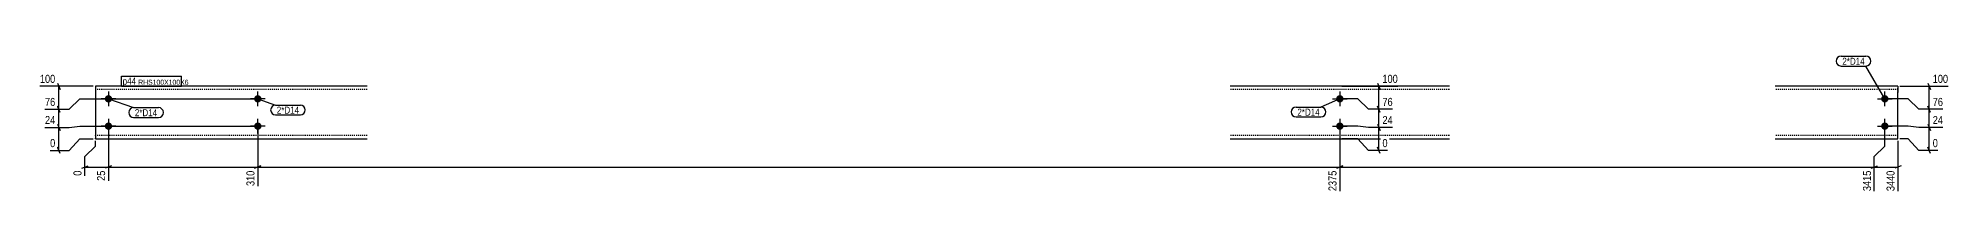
# Model space of a CAD drawing. Header units: millimetres. Extents: x 9 to 13329, y 0 to 269.
# Drawn here: x 9 to 3657, y 9 to 269 of the extents above; entities that cross this region are included whole.
import ezdxf

# ---------------------------------------------------------------- set-up
doc = ezdxf.new("R2010")
doc.units = ezdxf.units.MM
doc.linetypes.add('DXK_LINE_DOT2', pattern=[3.9198, 1.9599, -1.9599])
for name, color, linetype in [('MÅLSÆTNING', 7, 'Continuous'), ('STÅL', 7, 'Continuous'), ('TEKST', 7, 'Continuous')]:
    doc.layers.add(name, color=color, linetype=linetype)
doc.styles.add('Arial Narrow', font='ARIALN.TTF', dxfattribs={"height": 0.2})

msp = doc.modelspace()

# ---------------------------------------------------------------- hatches: boundary and pattern name
at = {"layer": 'STÅL', "linetype": 'Continuous'}
for points in [[(142.8, 180.8, -1), (142.8, 194.8, -1)], [(427.8, 180.8, -1), (427.8, 194.8, -1)], [(2492.8, 194.8, -1), (2492.8, 180.8, -1)], [(3532.8, 194.8, -1), (3532.8, 180.8, -1)], [(142.8, 128.8, -1), (142.8, 142.8, -1)], [(427.8, 128.8, -1), (427.8, 142.8, -1)], [(2492.8, 142.8, -1), (2492.8, 128.8, -1)], [(3532.8, 142.8, -1), (3532.8, 128.8, -1)]]:
    msp.add_hatch(color=3, dxfattribs=at).paths.add_polyline_path(points)

# ---------------------------------------------------------------- linework, layer by layer
at = {"layer": 'MÅLSÆTNING', "color": 7, "linetype": 'Continuous'}
for p, q in [((113.8, 211.8), (12, 211.8)), ((45.6, 217.8), (50.5, 205.8)), ((48, 167.8), (48, 211.8)), ((68, 167.8), (88, 187.8)), ((68, 167.8), (88, 187.8)), ((88, 187.8), (423.8, 187.8)), ((88, 187.8), (423.8, 187.8)), ((2496.8, 211.8), (2603.3, 211.8)), ((2527.3, 187.8), (2496.8, 187.8)), ((2527.3, 187.8), (2496.8, 187.8)), ((2547.3, 167.8), (2527.3, 187.8)), ((2547.3, 167.8), (2527.3, 187.8)), ((2564.9, 217.8), (2569.7, 205.8)), ((2567.3, 167.8), (2567.3, 211.8)), ((3577.5, 187.8), (3536.8, 187.8)), ((3577.5, 187.8), (3536.8, 187.8)), ((3561.8, 211.8), (3653.6, 211.8)), ((3597.5, 167.8), (3577.5, 187.8)), ((3597.5, 167.8), (3577.5, 187.8)), ((3615.1, 217.8), (3619.9, 205.8)), ((3617.5, 167.8), (3617.5, 211.8)), ((21.7, 167.8), (68, 167.8)), ((21.7, 167.8), (68, 167.8)), ((50.5, 161.8), (45.6, 173.8)), ((50.5, 161.8), (45.6, 173.8)), ((48, 133.4), (48, 167.8)), ((2593.6, 167.8), (2547.3, 167.8)), ((2593.6, 167.8), (2547.3, 167.8)), ((2569.7, 161.8), (2564.9, 173.8)), ((2569.7, 161.8), (2564.9, 173.8)), ((2567.3, 133.4), (2567.3, 167.8)), ((3643.8, 167.8), (3597.5, 167.8)), ((3643.8, 167.8), (3597.5, 167.8)), ((3619.9, 161.8), (3615.1, 173.8)), ((3619.9, 161.8), (3615.1, 173.8)), ((3617.5, 133.4), (3617.5, 167.8)), ((21.7, 133.4), (68, 133.4)), ((21.7, 133.4), (68, 133.4)), ((45.6, 139.4), (50.5, 127.4)), ((45.6, 139.4), (50.5, 127.4)), ((48, 89.4), (48, 133.4)), ((68, 133.4), (88, 135.8)), ((68, 133.4), (88, 135.8)), ((68, 89.4), (88, 111.8)), ((88, 135.8), (423.8, 135.8)), ((88, 135.8), (423.8, 135.8)), ((88, 111.8), (113.8, 111.8)), ((142.8, 131.8), (142.8, 31.5)), ((142.8, 131.8), (142.8, 31.5)), ((427.8, 131.8), (427.8, 21.7)), ((427.8, 131.8), (427.8, 21.7)), ((2492.8, 131.8), (2492.8, 12)), ((2492.8, 131.8), (2492.8, 12)), ((2527.3, 135.8), (2496.8, 135.8)), ((2527.3, 135.8), (2496.8, 135.8)), ((2527.3, 111.8), (2496.8, 111.8)), ((2547.3, 133.4), (2527.3, 135.8)), ((2547.3, 133.4), (2527.3, 135.8)), ((2547.3, 89.4), (2527.3, 111.8)), ((2593.6, 133.4), (2547.3, 133.4)), ((2593.6, 133.4), (2547.3, 133.4)), ((2564.9, 139.4), (2569.7, 127.4)), ((2564.9, 139.4), (2569.7, 127.4)), ((2567.3, 89.4), (2567.3, 133.4)), ((3532.8, 97.8), (3532.8, 131.8)), ((3532.8, 97.8), (3532.8, 131.8)), ((3577.5, 135.8), (3536.8, 135.8)), ((3577.5, 135.8), (3536.8, 135.8)), ((3577.5, 111.8), (3561.8, 111.8)), ((3597.5, 133.4), (3577.5, 135.8)), ((3597.5, 133.4), (3577.5, 135.8)), ((3597.5, 89.4), (3577.5, 111.8)), ((3643.8, 133.4), (3597.5, 133.4)), ((3643.8, 133.4), (3597.5, 133.4)), ((3615.1, 139.4), (3619.9, 127.4)), ((3615.1, 139.4), (3619.9, 127.4)), ((3617.5, 89.4), (3617.5, 133.4)), ((31.5, 89.4), (68, 89.4)), ((50.5, 83.4), (45.6, 95.4)), ((97.8, 77.8), (117.8, 97.8)), ((97.8, 41.3), (97.8, 77.8)), ((117.8, 97.8), (117.8, 107.8)), ((2583.8, 89.4), (2547.3, 89.4)), ((2569.7, 83.4), (2564.9, 95.4)), ((3512.8, 77.8), (3532.8, 97.8)), ((3512.8, 77.8), (3532.8, 97.8)), ((3512.8, 12), (3512.8, 77.8)), ((3512.8, 12), (3512.8, 77.8)), ((3557.8, 107.8), (3557.8, 12)), ((3634.1, 89.4), (3597.5, 89.4)), ((3619.9, 83.4), (3615.1, 95.4)), ((91.8, 55.4), (103.8, 60.2)), ((97.8, 57.8), (142.8, 57.8)), ((148.8, 60.2), (136.8, 55.4)), ((148.8, 60.2), (136.8, 55.4)), ((142.8, 57.8), (427.8, 57.8)), ((433.8, 60.2), (421.8, 55.4)), ((421.8, 55.4), (433.8, 60.2)), ((427.8, 57.8), (2492.8, 57.8)), ((2498.8, 60.2), (2486.8, 55.4)), ((2486.8, 55.4), (2498.8, 60.2)), ((2492.8, 57.8), (3512.8, 57.8)), ((3506.8, 55.4), (3518.8, 60.2)), ((3512.8, 57.8), (3557.8, 57.8)), ((3563.8, 60.2), (3551.8, 55.4))]:
    msp.add_line(p, q, dxfattribs=at)
at = {"layer": 'STÅL', "color": 2, "linetype": 'Continuous'}
for p, q in [((636.8, 211.8), (117.8, 211.8)), ((117.8, 211.8), (117.8, 112.7)), ((2701.8, 211.8), (2283.8, 211.8)), ((3557.8, 211.8), (3323.8, 211.8)), ((3557.8, 211.8), (3557.8, 210.9)), ((3557.8, 210.9), (3557.8, 199.8)), ((3557.8, 111.8), (3557.8, 199.8)), ((117.8, 111.8), (117.8, 112.7)), ((117.8, 111.8), (636.8, 111.8)), ((2283.8, 111.8), (2701.8, 111.8)), ((3323.8, 111.8), (3557.8, 111.8))]:
    msp.add_line(p, q, dxfattribs=at)
at = {"layer": 'STÅL', "color": 7, "linetype": 'DXK_LINE_DOT2'}
for p, q in [((636.8, 205.8), (117.8, 205.8)), ((2701.8, 205.8), (2283.8, 205.8)), ((3557.8, 205.8), (3323.8, 205.8)), ((3557.8, 199.8), (3557.8, 208.3)), ((117.8, 117.8), (117.8, 118.3)), ((636.8, 117.8), (117.8, 117.8)), ((2701.8, 117.8), (2283.8, 117.8)), ((3557.8, 117.8), (3323.8, 117.8)), ((3557.8, 117.8), (3557.8, 118.3))]:
    msp.add_line(p, q, dxfattribs=at)
at = {"layer": 'STÅL', "color": 3, "linetype": 'Continuous'}
for p, q in [((156.8, 187.8), (128.8, 187.8)), ((142.8, 201.8), (142.8, 173.8)), ((441.8, 187.8), (413.8, 187.8)), ((427.8, 173.8), (427.8, 201.8)), ((2478.8, 187.8), (2506.8, 187.8)), ((2492.8, 201.8), (2492.8, 173.8)), ((3518.8, 187.8), (3546.8, 187.8)), ((3532.8, 173.8), (3532.8, 201.8)), ((142.8, 149.8), (142.8, 121.8)), ((427.8, 121.8), (427.8, 149.8)), ((2492.8, 149.8), (2492.8, 121.8)), ((3532.8, 121.8), (3532.8, 149.8)), ((156.8, 135.8), (128.8, 135.8)), ((441.8, 135.8), (413.8, 135.8)), ((2478.8, 135.8), (2506.8, 135.8)), ((3518.8, 135.8), (3546.8, 135.8))]:
    msp.add_line(p, q, dxfattribs=at)

# ---------------------------------------------------------------- wipeouts: each hides what was drawn before it
at = {"color": 0}
for points in [[(3494.4, 252.6), (3494.4, 266.6), (3451.8, 266.6), (3451.8, 252.6)], [(235.9, 154.7), (235.9, 168.7), (193.2, 168.7), (193.2, 154.7)], [(506.7, 159.5), (506.7, 173.5), (464.1, 173.5), (464.1, 159.5)], [(2454.4, 155.7), (2454.4, 169.7), (2411.8, 169.7), (2411.8, 155.7)]]:
    msp.add_wipeout(points, dxfattribs=at).dxf.layer = 'TEKST'

# ---------------------------------------------------------------- next in the draw order: wipeouts: each hides what was drawn before it
at = {"color": 0, "linetype": 'Continuous'}
for points in [[(44.4, 215), (44.4, 237.4), (8.8, 237.4), (8.8, 215)], [(2606.5, 215), (2606.5, 237.4), (2570.9, 237.4), (2570.9, 215)], [(3656.8, 215), (3656.8, 237.4), (3621.1, 237.4), (3621.1, 215)], [(44.4, 171), (44.4, 193.4), (18.5, 193.4), (18.5, 171)], [(2596.8, 171), (2596.8, 193.4), (2570.9, 193.4), (2570.9, 171)], [(3647, 171), (3647, 193.4), (3621.1, 193.4), (3621.1, 171)], [(44.4, 92.6), (44.4, 115), (28.3, 115), (28.3, 92.6)], [(2587, 92.6), (2587, 115), (2570.9, 115), (2570.9, 92.6)], [(3637.3, 92.6), (3637.3, 115), (3621.1, 115), (3621.1, 92.6)], [(94.6, 54.2), (72.2, 54.2), (72.2, 38), (94.6, 38)], [(139.6, 54.2), (117.2, 54.2), (117.2, 28.3), (139.6, 28.3)], [(424.6, 54.2), (402.2, 54.2), (402.2, 18.5), (424.6, 18.5)], [(2489.6, 54.2), (2467.2, 54.2), (2467.2, 8.8), (2489.6, 8.8)], [(3554.6, 54.2), (3532.2, 54.2), (3532.2, 8.8), (3554.6, 8.8)]]:
    msp.add_wipeout(points, dxfattribs=at).dxf.layer = 'MÅLSÆTNING'
at = {"color": 0}
for points in [[(3494.4, 252.6), (3494.4, 266.6), (3451.8, 266.6), (3451.8, 252.6)], [(195.4, 214.6), (195.4, 228.6), (169.8, 228.6), (169.8, 214.6)], [(235.9, 154.7), (235.9, 168.7), (193.2, 168.7), (193.2, 154.7)], [(506.7, 159.5), (506.7, 173.5), (464.1, 173.5), (464.1, 159.5)], [(2454.4, 155.7), (2454.4, 169.7), (2411.8, 169.7), (2411.8, 155.7)]]:
    msp.add_wipeout(points, dxfattribs=at).dxf.layer = 'TEKST'

# ---------------------------------------------------------------- next in the draw order: linework, layer by layer
at = {"layer": 'MÅLSÆTNING', "color": 7, "linetype": 'Continuous'}
msp.add_line((3506.8, 55.4), (3518.8, 60.2), dxfattribs=at)
at = {"layer": 'TEKST', "color": 7, "linetype": 'Continuous'}
for p, q in [((3449.4, 269), (3496.8, 269)), ((3449.4, 250.2), (3496.8, 250.2)), ((3532.8, 187.8), (3496.8, 250.2)), ((142.8, 187.8), (190.8, 171.1)), ((427.8, 187.8), (461.7, 175.9)), ((2492.8, 187.8), (2456.8, 172.1)), ((190.8, 171.1), (238.3, 171.1)), ((190.8, 152.3), (238.3, 152.3)), ((461.7, 175.9), (509.1, 175.9)), ((461.7, 157.1), (509.1, 157.1)), ((2409.4, 172.1), (2456.8, 172.1)), ((2409.4, 153.3), (2456.8, 153.3))]:
    msp.add_line(p, q, dxfattribs=at)
for centre, start, end in [((3449.4, 259.6), 90, 270), ((3496.8, 259.6), 270, 90), ((190.8, 161.7), 90, 270), ((238.3, 161.7), 270, 90), ((461.7, 166.5), 90, 270), ((509.1, 166.5), 270, 90), ((2409.4, 162.7), 90, 270), ((2456.8, 162.7), 270, 90)]:
    msp.add_arc(centre, 9.4, start, end, dxfattribs=at)

# ---------------------------------------------------------------- next in the draw order: texts
at = {"layer": 'MÅLSÆTNING', "color": 3, "linetype": 'Continuous', "style": 'Arial Narrow'}
for s, height, p in [('100', 15.27, (12, 218.2)), ('100', 15.27, (2574.1, 218.2)), ('100', 15.27, (3624.3, 218.2)), ('76', 15.27, (21.7, 174.2)), ('76', 15.27, (2574.1, 174.2)), ('76', 15.27, (3624.3, 174.2)), ('0', 15.3, (31.5, 95.8)), ('0', 15.3, (2574.1, 95.8)), ('0', 15.3, (3624.3, 95.8))]:
    msp.add_text(s, height=height, dxfattribs=at).set_placement(p)
for s, height, p in [('0', 15.3, (91.4, 41.3)), ('25', 15.27, (136.4, 31.5)), ('310', 15.27, (421.4, 21.7)), ('2375', 15.27, (2486.4, 12)), ('3440', 15.27, (3551.4, 12))]:
    msp.add_text(s, height=height, rotation=90.0002, dxfattribs=at).set_placement(p)
at = {"layer": 'TEKST', "color": 3, "style": 'Arial Narrow'}
for p in [(3451.8, 252.6), (193.2, 154.7), (464.1, 159.5), (2411.8, 155.7)]:
    msp.add_text('2*D14', height=13.36, dxfattribs=at).set_placement(p)

# ---------------------------------------------------------------- next in the draw order: wipeouts: each hides what was drawn before it
at = {"color": 0}
msp.add_wipeout([(195.4, 214.6), (195.4, 228.6), (169.8, 228.6), (169.8, 214.6)], dxfattribs=at).dxf.layer = 'TEKST'

# ---------------------------------------------------------------- next in the draw order: linework, layer by layer
at = {"layer": 'TEKST', "color": 7, "linetype": 'Continuous'}
msp.add_line((167.4, 212.2), (167.4, 231), dxfattribs=at)

# ---------------------------------------------------------------- next in the draw order: wipeouts: each hides what was drawn before it
at = {"color": 0, "linetype": 'Continuous'}
for points in [[(44.4, 136.6), (44.4, 159), (18.5, 159), (18.5, 136.6)], [(2596.8, 136.6), (2596.8, 159), (2570.9, 159), (2570.9, 136.6)], [(3647, 136.6), (3647, 159), (3621.1, 159), (3621.1, 136.6)], [(3509.6, 54.2), (3487.2, 54.2), (3487.2, 8.8), (3509.6, 8.8)]]:
    msp.add_wipeout(points, dxfattribs=at).dxf.layer = 'MÅLSÆTNING'
at = {"color": 0}
msp.add_wipeout([(280, 214.6), (280, 224.6), (199.6, 224.6), (199.6, 214.6)], dxfattribs=at).dxf.layer = 'TEKST'

# ---------------------------------------------------------------- next in the draw order: texts
at = {"layer": 'MÅLSÆTNING', "color": 3, "linetype": 'Continuous', "style": 'Arial Narrow'}
for p in [(21.7, 139.8), (2574.1, 139.8), (3624.3, 139.8)]:
    msp.add_text('24', height=15.27, dxfattribs=at).set_placement(p)
msp.add_text('3415', height=15.27, rotation=90.0002, dxfattribs=at).set_placement((3506.4, 12))

# ---------------------------------------------------------------- next in the draw order: wipeouts: each hides what was drawn before it
at = {"color": 0}
msp.add_wipeout([(280, 214.6), (280, 224.6), (199.6, 224.6), (199.6, 214.6)], dxfattribs=at).dxf.layer = 'TEKST'

# ---------------------------------------------------------------- next in the draw order: linework, layer by layer
at = {"layer": 'TEKST', "color": 7, "linetype": 'Continuous'}
for p, q in [((167.4, 231), (282.4, 231)), ((282.4, 212.2), (282.4, 231)), ((167.4, 212.2), (282.4, 212.2))]:
    msp.add_line(p, q, dxfattribs=at)

# ---------------------------------------------------------------- next in the draw order: texts
at = {"layer": 'TEKST', "color": 3, "style": 'Arial Narrow'}
for s, height, p in [('p44', 13.36, (169.8, 214.6)), ('RHS100X100X6', 9.544, (199.6, 214.6))]:
    msp.add_text(s, height=height, dxfattribs=at).set_placement(p)

doc.saveas('drawing.dxf')
